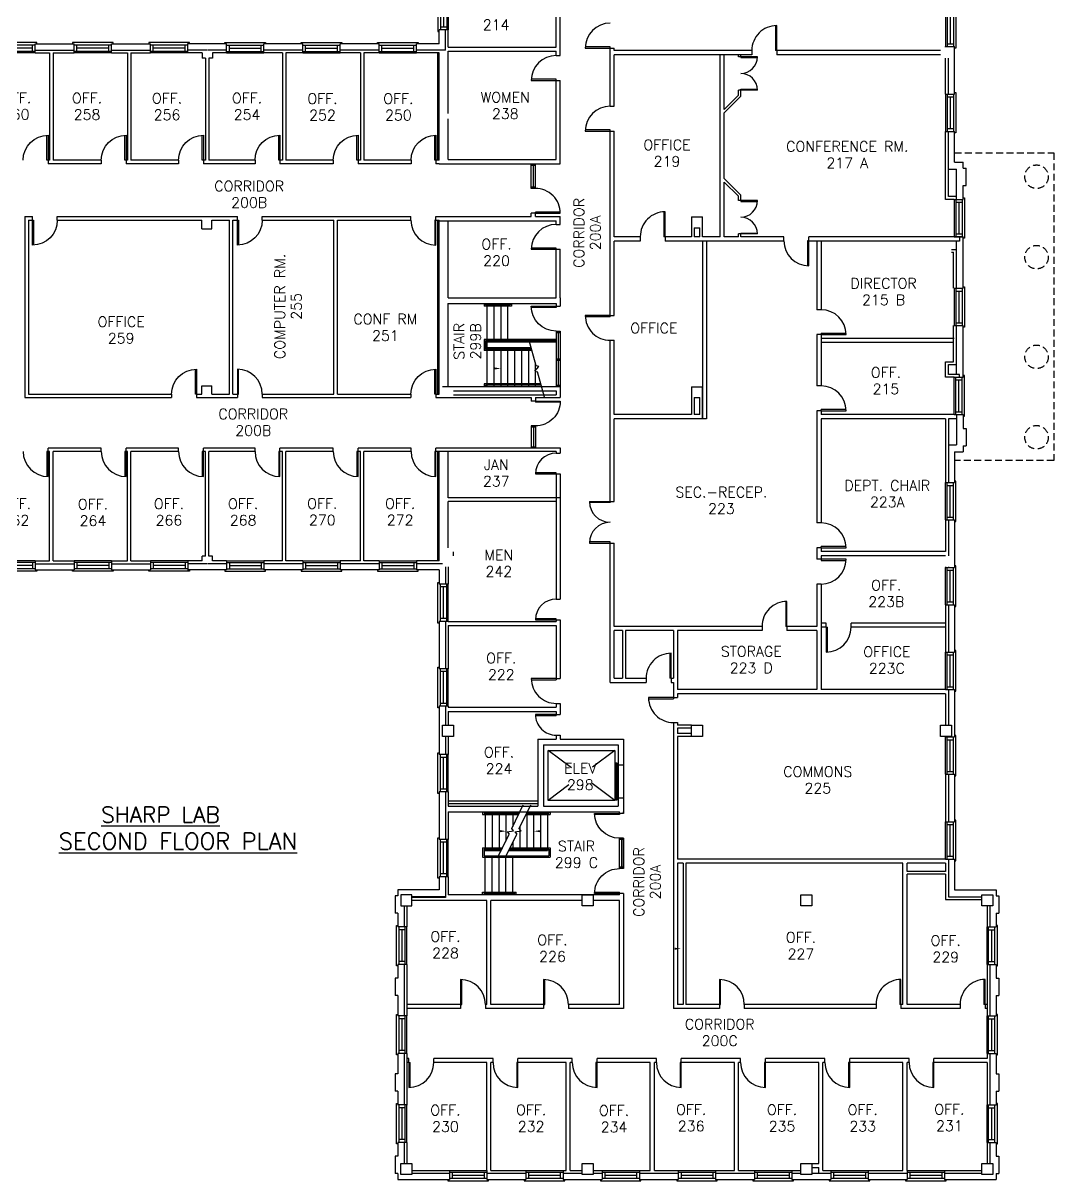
# Model space of a CAD drawing. Extents: x 481 to 2778, y 95 to 2621.
# Drawn here: x 1288 to 2778, y 95 to 1768 of the extents above; entities that cross this region are included whole.
import ezdxf
from ezdxf.enums import TextEntityAlignment as Align

# ---------------------------------------------------------------- set-up
doc = ezdxf.new("R2010")
doc.units = 0
doc.header["$LTSCALE"] = 40
doc.header["$MEASUREMENT"] = 0
doc.linetypes.add('HIDDEN', pattern=[0.375, 0.25, -0.125])
doc.layers.get('0').update_dxf_attribs({"linetype": 'CONTINUOUS'})
for name, color, linetype in [('A-AREA-IDEN', 3, 'CONTINUOUS'), ('A-CONC', 7, 'HIDDEN'), ('A-DOOR', 7, 'CONTINUOUS'), ('A-FLOR-ELTR', 7, 'CONTINUOUS'), ('A-FLOR-IDEN', 7, 'CONTINUOUS'), ('A-FLOR-STRS', 7, 'CONTINUOUS'), ('A-GLAZ', 2, 'CONTINUOUS'), ('A-STRS-RAIL', 7, 'CONTINUOUS'), ('A-WALL', 252, 'CONTINUOUS'), ('S-COLS', 3, 'CONTINUOUS')]:
    doc.layers.add(name, color=color, linetype=linetype)
doc.styles.add('SIMPLEX', font='simplex', dxfattribs={"height": 23})

# ---------------------------------------------------------------- blocks, each defined once
blk = doc.blocks.new('Q')
at = {"layer": 'A-STRS-RAIL', "style": 'SIMPLEX'}
for tag, p in [('ROOM', (2, 4)), ('NUMBER', (2, -15.1))]:
    blk.add_attdef(tag, text='', height=12, dxfattribs=at).set_placement(p, align=Align.CENTER)
blk = doc.blocks.new('AD081', base_point=(976.415, 314.205))
for p, q in [((976.353, 314.849), (976.314, 314.205)), ((976.353, 314.849), (976.477, 313.561)), ((975.415, 314.205), (976.314, 314.205)), ((976.477, 313.561), (976.516, 314.205)), ((976.516, 314.205), (977.415, 314.205))]:
    blk.add_line(p, q)
blk = doc.blocks.new('WDO')
at = {"layer": 'A-GLAZ'}
for p, q in [((2681.4, 408.1), (2681.4, 462.1)), ((2683.6, 408.1), (2683.6, 462.1)), ((2683.6, 458.1), (2692.6, 458.1)), ((2688.1, 412.1), (2688.1, 458.1)), ((2692.6, 408.1), (2692.6, 462.1)), ((2696.3, 464.4), (2694.4, 464.4)), ((2696.3, 405.8), (2696.3, 464.4)), ((2683.6, 412.1), (2692.6, 412.1)), ((2694.4, 405.8), (2696.3, 405.8))]:
    blk.add_line(p, q, dxfattribs=at)
at = {"layer": 'A-WALL'}
for p, q in [((2681.4, 462.1), (2694.4, 462.1)), ((2681.4, 408.1), (2694.4, 408.1))]:
    blk.add_line(p, q, dxfattribs=at)
blk = doc.blocks.new('AD05A', base_point=(203.035, 424.492))
for p, q in [((203.035, 424.492), (203.084, 424.492)), ((203.035, 424.492), (203.035, 423.492)), ((203.084, 423.493), (203.084, 424.492))]:
    blk.add_line(p, q)
blk.add_arc((203.035, 424.492), 1, 270, 0)
blk = doc.blocks.new('AD03A', base_point=(6.133, 5.024))
for p, q in [((6.133, 6.024), (6.133, 5.024)), ((6.182, 5.024), (6.182, 6.022)), ((6.133, 5.024), (6.182, 5.024))]:
    blk.add_line(p, q)
blk.add_arc((6.133, 5.024), 1, 0, 90)
blk = doc.blocks.new('AD04A', base_point=(489.664, 570.31))
for p, q in [((488.664, 571.31), (488.664, 570.31)), ((488.713, 570.31), (488.713, 571.309)), ((490.616, 570.31), (490.616, 571.309)), ((490.664, 571.31), (490.664, 570.31)), ((488.664, 570.31), (488.713, 570.31)), ((490.664, 570.31), (490.616, 570.31))]:
    blk.add_line(p, q)
for centre, start, end in [((488.664, 570.31), 0, 90), ((490.664, 570.31), 90, 180)]:
    blk.add_arc(centre, 1, start, end)

msp = doc.modelspace()

# ---------------------------------------------------------------- linework, layer by layer
at = {"layer": 'A-CONC', "linetype": 'HIDDEN'}
for p, q in [((2634.4, 1580.5), (2777.9, 1580.5)), ((2777.9, 1580.5), (2777.9, 1136.3)), ((2777.9, 1136.3), (2634.4, 1136.3))]:
    msp.add_line(p, q, dxfattribs=at)
for centre in [(2752.9, 1546.2), (2752.9, 1430), (2752.9, 1286), (2752.9, 1169.7)]:
    msp.add_circle(centre, 17, dxfattribs=at)
at = {"layer": 'A-DOOR', "color": 7}
for p, q in [((2022.4, 1529.3), (2022.4, 1565)), ((2028.4, 1529.3), (2028.4, 1565)), ((2022.4, 1186.1), (2022.4, 1154)), ((2028.4, 1186.1), (2028.4, 1154)), ((2149.9, 546.5), (2149.9, 590.3)), ((2155.9, 546.5), (2155.9, 590.3))]:
    msp.add_line(p, q, dxfattribs=at)
at = {"layer": 'A-DOOR'}
for p, q in [((2022.4, 1563), (2028.4, 1563)), ((2025.4, 1531.3), (2025.4, 1563)), ((2028.4, 1531.3), (2022.4, 1531.3)), ((2028.4, 1529.3), (2022.4, 1529.3)), ((2058.4, 1323.2), (2058.4, 1243)), ((2058.4, 1323.2), (2064.4, 1323.2)), ((2064.4, 1323.2), (2064.4, 1243)), ((2058.4, 1321.2), (2064.4, 1321.2)), ((2061.4, 1321.2), (2061.4, 1283.1)), ((2058.4, 1283.1), (2064.4, 1283.1)), ((2058.4, 1281.1), (2064.4, 1281.1)), ((2061.4, 1281.1), (2061.4, 1244.9)), ((2058.4, 1244.9), (2064.4, 1244.9)), ((2028.4, 1186.1), (2022.4, 1186.1)), ((2028.4, 1184.1), (2022.4, 1184.1)), ((2025.4, 1184.1), (2025.4, 1156)), ((2022.4, 1156), (2028.4, 1156)), ((2144.8, 699), (2144.8, 646)), ((2146.8, 699), (2144.8, 699)), ((2146.8, 646), (2146.8, 699)), ((2144.8, 646), (2146.8, 646)), ((2155.9, 590.3), (2149.9, 590.3)), ((2155.9, 588.3), (2149.9, 588.3)), ((2152.9, 588.3), (2152.9, 548.5)), ((2155.9, 548.5), (2149.9, 548.5)), ((2155.9, 546.5), (2149.9, 546.5))]:
    msp.add_line(p, q, dxfattribs=at)
at = {"layer": 'A-FLOR-ELTR'}
for p, q in [((2047, 717), (2143, 717)), ((2047, 645), (2047, 717)), ((2080.4, 692), (2047, 717)), ((2143, 717), (2110.9, 693)), ((2143, 717), (2143, 645)), ((2143, 645), (2110.5, 669.4)), ((2076.7, 667.3), (2047, 645)), ((2143, 645), (2047, 645))]:
    msp.add_line(p, q, dxfattribs=at)
at = {"layer": 'A-FLOR-STRS'}
for p, q in [((1958.2, 1363), (1958.2, 1243)), ((1968.2, 1363), (1968.2, 1307)), ((1978.2, 1363), (1978.2, 1307)), ((1988.2, 1363), (1988.2, 1307)), ((1968.2, 1299), (1968.2, 1243)), ((1978.2, 1299), (1978.2, 1243)), ((1988.2, 1299), (1988.2, 1243)), ((1998.2, 1299), (1998.2, 1243)), ((2008.2, 1299), (2008.2, 1243)), ((2018.2, 1299), (2018.2, 1243)), ((2028.2, 1276.4), (2028.2, 1243)), ((1955.8, 628.5), (1955.8, 572.5)), ((1965.8, 628.5), (1965.8, 572.5)), ((1975.8, 628.5), (1975.8, 572.5)), ((1985.8, 628.5), (1985.8, 586.2)), ((1995.8, 628.5), (1995.8, 607.2)), ((2015.8, 628.5), (2015.8, 572.5)), ((2025.8, 628.5), (2025.8, 572.5)), ((2035.8, 628.5), (2035.8, 572.5)), ((2045.8, 628.5), (2045.8, 572.5)), ((2005.8, 606.4), (2005.8, 572.5)), ((1995.8, 585.4), (1995.8, 572.5)), ((1955.8, 508.5), (1955.8, 564.5)), ((1965.8, 508.5), (1965.8, 564.5)), ((1975.8, 508.5), (1975.8, 564.5)), ((1985.8, 508.5), (1985.8, 564.5)), ((1995.8, 508.5), (1995.8, 564.5))]:
    msp.add_line(p, q, dxfattribs=at)
for points in [[(1969.3, 1270.6), (1969.3, 1267.6), (1978.3, 1269.1)], [(1977.3, 602), (1977.3, 599), (1986.3, 600.5)], [(2035.2, 599), (2035.2, 602), (2026.2, 600.5)]]:
    msp.add_solid(points, dxfattribs=at)
at = {"layer": 'A-GLAZ'}
for p, q in [((1827.4, 405.8), (1827.4, 464.4)), ((1827.4, 464.4), (1829.4, 464.4)), ((1831.2, 408.1), (1831.2, 462.1)), ((1840.2, 458.1), (1831.2, 458.1)), ((1835.7, 412.1), (1835.7, 458.1)), ((1840.2, 408.1), (1840.2, 462.1)), ((1842.4, 408.1), (1842.4, 462.1)), ((2681.4, 408.1), (2681.4, 462.1)), ((2683.6, 408.1), (2683.6, 462.1)), ((2683.6, 458.1), (2692.6, 458.1)), ((2688.1, 412.1), (2688.1, 458.1)), ((2692.6, 408.1), (2692.6, 462.1)), ((2696.3, 464.4), (2694.4, 464.4)), ((2696.3, 405.8), (2696.3, 464.4)), ((1829.4, 405.8), (1827.4, 405.8)), ((1840.2, 412.1), (1831.2, 412.1)), ((2683.6, 412.1), (2692.6, 412.1)), ((2694.4, 405.8), (2696.3, 405.8))]:
    msp.add_line(p, q, dxfattribs=at)
at = {"layer": 'A-STRS-RAIL'}
for p, q in [((1954.2, 1363), (1954.2, 1359.1)), ((1993.7, 1359.1), (1954.2, 1359.1)), ((1956.2, 1363), (1956.2, 1361.1)), ((1991.7, 1361.1), (1956.2, 1361.1)), ((1991.7, 1363), (1991.7, 1361.1)), ((1993.7, 1363), (1993.7, 1359.1)), ((2058.4, 1311), (1954.2, 1311)), ((1954.2, 1311), (1954.2, 1295)), ((2058.4, 1309), (1956.2, 1309)), ((1956.2, 1309), (1956.2, 1297)), ((2058.4, 1307), (1958.2, 1307)), ((2023.2, 1295), (1954.2, 1295)), ((2022.7, 1297), (1956.2, 1297)), ((2022.2, 1299), (1958.2, 1299)), ((2036.1, 1246.8), (1954.2, 1246.8)), ((1954.2, 1246.8), (1954.2, 1243)), ((2036.7, 1244.8), (1956.2, 1244.8)), ((1956.2, 1244.8), (1956.2, 1243)), ((1952.1, 628.5), (1952.1, 624.6)), ((1952.1, 624.6), (2004.1, 624.6)), ((1954.1, 628.5), (1954.1, 626.6)), ((1954.1, 626.6), (2005.1, 626.6)), ((2005.8, 628.5), (2005.8, 628.1)), ((2014.5, 624.6), (2049.8, 624.6)), ((2015.5, 626.6), (2047.8, 626.6)), ((2047.8, 628.5), (2047.8, 626.6)), ((2049.8, 628.5), (2049.8, 624.6)), ((1952.1, 576.5), (1952.1, 563)), ((1952.1, 576.5), (1981.2, 576.5)), ((1954.1, 574.5), (1954.1, 565)), ((1954.1, 574.5), (1980.2, 574.5)), ((1955.8, 572.5), (1979.3, 572.5)), ((1989.6, 572.5), (2045.8, 572.5)), ((1990.6, 574.5), (2047.8, 574.5)), ((1991.6, 576.5), (2049.8, 576.5)), ((2047.8, 574.5), (2047.8, 565)), ((2049.8, 576.5), (2049.8, 563)), ((1952.1, 563), (2049.8, 563)), ((1954.1, 565), (2047.8, 565)), ((1952.1, 512.3), (2000.5, 512.3)), ((1952.1, 508.5), (1952.1, 512.3)), ((1954.1, 510.3), (1998.5, 510.3)), ((1954.1, 508.5), (1954.1, 510.3)), ((1998.5, 508.5), (1998.5, 510.3)), ((2000.5, 508.5), (2000.5, 512.3))]:
    msp.add_line(p, q, dxfattribs=at)
at = {"layer": 'A-WALL'}
for p, q in [((2058.4, 1733.5), (2058.4, 1802.6)), ((2064.4, 1721.3), (2064.4, 1802.6)), ((1889.4, 1738), (1889.4, 1758.4)), ((1898.4, 1729), (1898.4, 1758.4)), ((1902.4, 1733.5), (1902.4, 1758.4)), ((1305.4, 1738), (1361.6, 1738)), ((1305.4, 1729), (1361.6, 1729)), ((1305.4, 1725), (1326.1, 1725)), ((1326.1, 1725), (1326.1, 1570)), ((1331.1, 1725), (1331.1, 1570)), ((1331.1, 1725), (1361.6, 1725)), ((1415.6, 1738), (1471.9, 1738)), ((1415.6, 1729), (1471.9, 1729)), ((1415.7, 1725), (1438.6, 1725)), ((1438.6, 1725), (1438.6, 1570)), ((1443.6, 1725), (1443.6, 1570)), ((1443.6, 1725), (1471.9, 1725)), ((1581.9, 1738), (1525.6, 1738)), ((1553.4, 1729), (1525.6, 1729)), ((1546.6, 1725), (1525.6, 1725)), ((1546.6, 1725), (1546.6, 1717.3)), ((1581.9, 1729), (1554.4, 1729)), ((1581.9, 1725), (1561.7, 1725)), ((1561.7, 1725), (1561.7, 1717.3)), ((1692.1, 1738), (1635.9, 1738)), ((1692.1, 1729), (1635.9, 1729)), ((1662.6, 1725), (1635.9, 1725)), ((1662.6, 1725), (1662.6, 1570)), ((1667.6, 1725), (1667.6, 1570)), ((1692.1, 1725), (1667.6, 1725)), ((1802.4, 1738), (1746.1, 1738)), ((1802.4, 1729), (1746.1, 1729)), ((1775.4, 1725), (1746.7, 1725)), ((1775.4, 1725), (1775.4, 1570)), ((1780.4, 1725), (1780.4, 1570)), ((1802.4, 1725), (1780.4, 1725)), ((1889.4, 1738), (1856.4, 1738)), ((1898.4, 1729), (1856.4, 1729)), ((1889.4, 1725), (1856.4, 1725)), ((1887.4, 1570), (1887.4, 1725)), ((1889.4, 1570), (1889.4, 1725)), ((1902.4, 1733.5), (2058.4, 1733.5)), ((1902.4, 1727.5), (2058.4, 1727.5)), ((1902.4, 1637.7), (1902.4, 1727.5)), ((2058.4, 1721.3), (2058.4, 1727.5)), ((2136.4, 1648.1), (2136.4, 1732.1)), ((2136.4, 1732.1), (2142.4, 1732.1)), ((2142.4, 1728.5), (2142.4, 1732.1)), ((2341.2, 1728.5), (2142.4, 1728.5)), ((2341.2, 1728.5), (2341.2, 1722.5)), ((2613.9, 1728.5), (2377.2, 1728.5)), ((2377.2, 1728.5), (2377.2, 1722.5)), ((2621.4, 1733.5), (2621.4, 1734.2)), ((2625.4, 1733.5), (2625.4, 1734.2)), ((2634.4, 1665.7), (2634.4, 1734.2)), ((1551.4, 1717.3), (1546.6, 1717.3)), ((1551.4, 1717.3), (1551.4, 1570)), ((1556.4, 1717.3), (1556.4, 1570)), ((1561.7, 1717.3), (1556.4, 1717.3)), ((2058.4, 1721.3), (2064.4, 1721.3)), ((2142.4, 1648.1), (2142.4, 1722.5)), ((2341.2, 1722.5), (2142.4, 1722.5)), ((2295.4, 1459.5), (2295.4, 1722.5)), ((2301.4, 1643.4), (2301.4, 1722.5)), ((2321.9, 1722.5), (2301.4, 1722.5)), ((2321.9, 1719.4), (2321.9, 1722.5)), ((2325.4, 1719.4), (2321.9, 1719.4)), ((2341.2, 1722.5), (2325.4, 1722.5)), ((2325.4, 1719.4), (2325.4, 1722.5)), ((2613.9, 1722.5), (2377.2, 1722.5)), ((2621.4, 1665.7), (2621.4, 1717.5)), ((2625.4, 1665.7), (2625.4, 1717.5)), ((2058.4, 1571), (2058.4, 1685.3)), ((2058.4, 1685.3), (2064.4, 1685.3)), ((2064.4, 1565), (2064.4, 1685.3)), ((2321.9, 1663.9), (2301.4, 1643.4)), ((2325.4, 1662.5), (2301.4, 1638.5)), ((2325.4, 1671.4), (2321.9, 1671.4)), ((2321.9, 1663.9), (2321.9, 1671.4)), ((2325.4, 1662.5), (2325.4, 1671.4)), ((2136.4, 1648.1), (2142.4, 1648.1)), ((1902.4, 1571), (1902.4, 1629.7)), ((2301.4, 1543.5), (2301.4, 1638.5)), ((2136.4, 1345.8), (2136.4, 1612.1)), ((2136.4, 1612.1), (2142.4, 1612.1)), ((2142.4, 1459.5), (2142.4, 1612.1)), ((2621.4, 1513.5), (2621.4, 1611.7)), ((2625.4, 1517.5), (2625.4, 1611.7)), ((2634.4, 1567.2), (2634.4, 1611.7)), ((1326.1, 1570), (1323.8, 1570)), ((1323.8, 1570), (1323.8, 1565)), ((1400.6, 1565), (1323.8, 1565)), ((1400.6, 1570), (1331.1, 1570)), ((1400.6, 1570), (1400.6, 1565)), ((1438.6, 1570), (1436.6, 1570)), ((1436.6, 1570), (1436.6, 1565)), ((1512.4, 1565), (1436.6, 1565)), ((1512.4, 1570), (1443.6, 1570)), ((1512.4, 1570), (1512.4, 1565)), ((1551.4, 1570), (1548.4, 1570)), ((1548.4, 1570), (1548.4, 1565)), ((1623, 1565), (1548.4, 1565)), ((1623, 1570), (1556.4, 1570)), ((1623, 1570), (1623, 1565)), ((1662.6, 1570), (1659, 1570)), ((1659, 1570), (1659, 1565)), ((1736.2, 1565), (1659, 1565)), ((1736.2, 1570), (1667.6, 1570)), ((1736.2, 1570), (1736.2, 1565)), ((1775.4, 1570), (1772.2, 1570)), ((1772.2, 1570), (1772.2, 1565)), ((1848.6, 1565), (1772.2, 1565)), ((1848.6, 1570), (1780.4, 1570)), ((1848.6, 1570), (1848.6, 1565)), ((1889.4, 1570), (1884.6, 1570)), ((1884.6, 1570), (1884.6, 1565)), ((1889.4, 1565), (1884.6, 1565)), ((1889.4, 1565), (1917.1, 1565)), ((1902.4, 1571), (1917.1, 1571)), ((1917.1, 1571), (2058.4, 1571)), ((1917.1, 1565), (2064.4, 1565)), ((1953.1, 1571), (1962.4, 1571)), ((2625.4, 1557.2), (2636.9, 1557.2)), ((2634.4, 1567.2), (2646.9, 1567.2)), ((2636.9, 1513.5), (2636.9, 1557.2)), ((2646.9, 1558.7), (2646.9, 1567.2)), ((2646.9, 1558.7), (2650.9, 1558.7)), ((2650.9, 1533.7), (2650.9, 1558.7)), ((2325.4, 1519.5), (2301.4, 1543.5)), ((2321.9, 1518), (2301.4, 1538.5)), ((2301.4, 1459.5), (2301.4, 1538.5)), ((2646.9, 1513.5), (2646.9, 1533.7)), ((2646.9, 1533.7), (2650.9, 1533.7)), ((2321.9, 1511.7), (2321.9, 1518)), ((2325.4, 1511.7), (2321.9, 1511.7)), ((2325.4, 1511.7), (2325.4, 1519.5)), ((2633.9, 1513.5), (2621.4, 1513.5)), ((2636.9, 1517.5), (2625.4, 1517.5)), ((2028.4, 1493.3), (2022.4, 1493.3)), ((2022.4, 1488.5), (2022.4, 1493.3)), ((2028.4, 1488.5), (2028.4, 1493.3)), ((1290.4, 1488.5), (1290.4, 1227)), ((1290.4, 1488.5), (1301.2, 1488.5)), ((1295.4, 1483.5), (1295.4, 1232)), ((1295.4, 1483.5), (1301.2, 1483.5)), ((1301.2, 1483.5), (1301.2, 1488.5)), ((1337.2, 1488.5), (1597.5, 1488.5)), ((1337.2, 1483.5), (1337.2, 1488.5)), ((1337.2, 1483.5), (1546.2, 1483.5)), ((1546.2, 1471), (1546.2, 1483.5)), ((1560.7, 1471), (1560.7, 1483.5)), ((1560.7, 1483.5), (1586.1, 1483.5)), ((1586.1, 1232), (1586.1, 1483.5)), ((1591.1, 1232), (1591.1, 1483.5)), ((1591.1, 1483.5), (1597.5, 1483.5)), ((1597.5, 1483.5), (1597.5, 1488.5)), ((1633.5, 1488.5), (1848.5, 1488.5)), ((1633.5, 1483.5), (1633.5, 1488.5)), ((1633.5, 1483.5), (1737.1, 1483.5)), ((1737.1, 1232), (1737.1, 1483.5)), ((1742.1, 1232), (1742.1, 1483.5)), ((1742.1, 1483.5), (1848.5, 1483.5)), ((1848.5, 1483.5), (1848.5, 1488.5)), ((1884.5, 1488.5), (2022.4, 1488.5)), ((1884.5, 1483.5), (1884.5, 1488.5)), ((1884.5, 1483.5), (1889.4, 1483.5)), ((1887.4, 1232), (1887.4, 1483.5)), ((1889.4, 1232), (1889.4, 1483.5)), ((1889.4, 1482.5), (2058.4, 1482.5)), ((1902.4, 1371), (1902.4, 1482.5)), ((2028.4, 1488.5), (2064.4, 1488.5)), ((2058.4, 1477.3), (2058.4, 1482.5)), ((2058.4, 1477.3), (2064.4, 1477.3)), ((2064.4, 1477.3), (2064.4, 1488.5)), ((2253.9, 1488.1), (2253.9, 1459.5)), ((2253.9, 1488.1), (2269.9, 1488.1)), ((2257.9, 1472.5), (2257.9, 1459.5)), ((2257.9, 1472.5), (2265.9, 1472.5)), ((2265.9, 1459.5), (2265.9, 1472.5)), ((2269.9, 1459.5), (2269.9, 1488.1)), ((1546.2, 1471), (1560.7, 1471)), ((2179.9, 1459.5), (2142.4, 1459.5)), ((2179.9, 1459.5), (2179.9, 1453.2)), ((2253.9, 1459.5), (2215.9, 1459.5)), ((2215.9, 1459.5), (2215.9, 1453.2)), ((2265.9, 1459.5), (2257.9, 1459.5)), ((2295.4, 1459.5), (2269.9, 1459.5)), ((2321.9, 1459.5), (2301.4, 1459.5)), ((2325.4, 1463.7), (2321.9, 1463.7)), ((2321.9, 1459.5), (2321.9, 1463.7)), ((2325.4, 1459.5), (2325.4, 1463.7)), ((2387.6, 1459.5), (2325.4, 1459.5)), ((2387.6, 1453.2), (2387.6, 1459.5)), ((2646.9, 1459.5), (2423.6, 1459.5)), ((2423.6, 1453.2), (2423.6, 1459.5)), ((2641.3, 1459.5), (2641.3, 1453.2)), ((2646.9, 1385), (2646.9, 1459.5)), ((2058.4, 1371), (2058.4, 1441.3)), ((2058.4, 1441.3), (2064.4, 1441.3)), ((2064.4, 1371), (2064.4, 1441.3)), ((2142.4, 1345.8), (2142.4, 1453.2)), ((2179.9, 1453.2), (2142.4, 1453.2)), ((2387.6, 1453.2), (2215.9, 1453.2)), ((2269.9, 1453.2), (2269.9, 1196.5)), ((2275.9, 1453.2), (2275.9, 1196.5)), ((2641.3, 1453.2), (2423.6, 1453.2)), ((2435.4, 1453.2), (2435.4, 1354)), ((2441.4, 1453.2), (2441.4, 1354)), ((2630.1, 1441.2), (2636.9, 1441.2)), ((2636.9, 1385), (2636.9, 1453.2)), ((2630.1, 1437.2), (2632.9, 1437.2)), ((2632.9, 1385), (2632.9, 1437.2)), ((1901.9, 1363), (2058.4, 1363)), ((1902.4, 1371), (2058.4, 1371)), ((1902.4, 1243), (1902.4, 1363)), ((2058.4, 1363), (2058.4, 1359.2)), ((2058.4, 1359.2), (2064.4, 1359.2)), ((2064.4, 1371), (2064.4, 1359.2)), ((2136.4, 1345.8), (2142.4, 1345.8)), ((2441.4, 1354), (2435.4, 1354)), ((2632.9, 1278.7), (2632.9, 1331)), ((2636.9, 1260.5), (2636.9, 1331)), ((2646.9, 1256.5), (2646.9, 1331)), ((2136.4, 1076.9), (2136.4, 1309.8)), ((2136.4, 1309.8), (2142.4, 1309.8)), ((2142.4, 1202.5), (2142.4, 1309.8)), ((2441.4, 1318), (2435.4, 1318)), ((2435.4, 1318), (2435.4, 1244)), ((2441.4, 1318), (2441.4, 1244)), ((2633.9, 1312.5), (2441.4, 1312.5)), ((2632.9, 1306.5), (2441.4, 1306.5)), ((2621.4, 1278.7), (2632.9, 1278.7)), ((2621.4, 1256.5), (2621.4, 1278.7)), ((2625.4, 1274.7), (2636.9, 1274.7)), ((2625.4, 1260.5), (2625.4, 1274.7)), ((2633.9, 1256.5), (2621.4, 1256.5)), ((2641.3, 1260.5), (2625.4, 1260.5)), ((2641.3, 1256.5), (2641.3, 1260.5)), ((1546.2, 1243.8), (1560.7, 1243.8)), ((1546.2, 1232), (1546.2, 1243.8)), ((1560.7, 1232), (1560.7, 1243.8)), ((1893.9, 1243), (2064.4, 1243)), ((2064.4, 1243), (2064.4, 1227)), ((2253.9, 1242.6), (2253.9, 1202.5)), ((2253.9, 1242.6), (2269.9, 1242.6)), ((2269.9, 1196.5), (2269.9, 1242.6)), ((2441.4, 1244), (2435.4, 1244)), ((1290.4, 1227), (1502.5, 1227)), ((1295.4, 1232), (1502.5, 1232)), ((1502.5, 1232), (1502.5, 1227)), ((1538.5, 1232), (1546.2, 1232)), ((1538.5, 1232), (1538.5, 1227)), ((1538.5, 1227), (1597.5, 1227)), ((1560.7, 1232), (1586.1, 1232)), ((1591.1, 1232), (1597.5, 1232)), ((1597.5, 1232), (1597.5, 1227)), ((1633.5, 1232), (1737.1, 1232)), ((1633.5, 1232), (1633.5, 1227)), ((1633.5, 1227), (1848.5, 1227)), ((1742.1, 1232), (1848.5, 1232)), ((1848.5, 1232), (1848.5, 1227)), ((1884.5, 1232), (1889.4, 1232)), ((1884.5, 1232), (1884.5, 1227)), ((1884.5, 1227), (2022.4, 1227)), ((1909.9, 1237), (2058.4, 1237)), ((1909.9, 1231), (2058.4, 1231)), ((2022.4, 1227), (2022.4, 1222.1)), ((2028.4, 1222.1), (2022.4, 1222.1)), ((2028.4, 1227), (2064.4, 1227)), ((2028.4, 1227), (2028.4, 1222.1)), ((2058.4, 1237), (2058.4, 1231)), ((2257.9, 1227), (2257.9, 1202.5)), ((2257.9, 1227), (2265.9, 1227)), ((2265.9, 1202.5), (2265.9, 1227)), ((2441.4, 1208), (2435.4, 1208)), ((2435.4, 1208), (2435.4, 1202.5)), ((2435.4, 1208), (2435.4, 1046)), ((2441.4, 1208), (2441.4, 1202.5)), ((2441.4, 1208), (2441.4, 1202.5)), ((2253.9, 1202.5), (2142.4, 1202.5)), ((2142.4, 1076.9), (2142.4, 1196.5)), ((2269.9, 1196.5), (2142.4, 1196.5)), ((2253.9, 1202.5), (2216.7, 1202.5)), ((2275.9, 1196.5), (2216.7, 1196.5)), ((2265.9, 1202.5), (2257.9, 1202.5)), ((2633.9, 1202.5), (2441.4, 1202.5)), ((2621.4, 1196.5), (2441.4, 1196.5)), ((2441.4, 1196.5), (2441.4, 1046)), ((2621.4, 1196.5), (2621.4, 1104.2)), ((2625.4, 1196.5), (2625.4, 1104.2)), ((2636.9, 1196.5), (2625.4, 1196.5)), ((2636.9, 1202.5), (2636.9, 1158.7)), ((2646.9, 1202.5), (2646.9, 1182.2)), ((2646.9, 1182.2), (2650.9, 1182.2)), ((2650.9, 1182.2), (2650.9, 1157.2)), ((2625.4, 1158.7), (2636.9, 1158.7)), ((2646.9, 1157.2), (2646.9, 1148.7)), ((2646.9, 1157.2), (2650.9, 1157.2)), ((1400.6, 1154), (1323.8, 1154)), ((1323.8, 1149), (1323.8, 1154)), ((1326.1, 1149), (1323.8, 1149)), ((1326.1, 991), (1326.1, 1149)), ((1400.6, 1149), (1331.1, 1149)), ((1331.1, 991), (1331.1, 1149)), ((1400.6, 1149), (1400.6, 1154)), ((1512.4, 1154), (1436.6, 1154)), ((1436.6, 1149), (1436.6, 1154)), ((1438.6, 1149), (1436.6, 1149)), ((1438.6, 991), (1438.6, 1149)), ((1443.6, 991), (1443.6, 1149)), ((1512.4, 1149), (1443.6, 1149)), ((1512.4, 1149), (1512.4, 1154)), ((1623, 1154), (1548.4, 1154)), ((1548.4, 1149), (1548.4, 1154)), ((1551.4, 1149), (1548.4, 1149)), ((1551.4, 998.1), (1551.4, 1149)), ((1556.4, 998.1), (1556.4, 1149)), ((1623, 1149), (1556.4, 1149)), ((1623, 1149), (1623, 1154)), ((1736.2, 1154), (1659, 1154)), ((1659, 1149), (1659, 1154)), ((1662.6, 1149), (1659, 1149)), ((1662.6, 991), (1662.6, 1149)), ((1736.2, 1149), (1667.6, 1149)), ((1667.6, 991), (1667.6, 1149)), ((1736.2, 1149), (1736.2, 1154)), ((1848.6, 1154), (1772.2, 1154)), ((1772.2, 1149), (1772.2, 1154)), ((1775.4, 1149), (1772.2, 1149)), ((1775.4, 991), (1775.4, 1149)), ((1780.4, 991), (1780.4, 1149)), ((1848.6, 1149), (1780.4, 1149)), ((1848.6, 1149), (1848.6, 1154)), ((2064.5, 1154), (1884.6, 1154)), ((1884.6, 1149), (1884.6, 1154)), ((2058.4, 1149), (1884.6, 1149)), ((1887.4, 991), (1887.4, 1149)), ((1889.4, 991), (1889.4, 1149)), ((1902.4, 1082), (1902.4, 1149)), ((2058.4, 1149), (2058.4, 1146.7)), ((2058.4, 1146.7), (2064.4, 1146.7)), ((2064.4, 1154), (2064.4, 1146.7)), ((2634.4, 1148.7), (2646.9, 1148.7)), ((2634.4, 1148.7), (2634.4, 1104.2)), ((2058.4, 1116.7), (2058.4, 1076.6)), ((2058.4, 1116.7), (2064.4, 1116.7)), ((2064.4, 1116.7), (2064.4, 1076.6)), ((1902.4, 1082), (1902.4, 1083)), ((2064.5, 1082), (1902.4, 1082)), ((1902.4, 1010), (1902.4, 1077)), ((2058.4, 1077), (1902.4, 1077)), ((2058.4, 1082), (2058.4, 935.9)), ((2064.4, 1082), (2064.4, 935.9)), ((2136.4, 1076.9), (2142.4, 1076.9)), ((2058.4, 1046.6), (2058.4, 1040)), ((2064.4, 1046.6), (2064.4, 1034)), ((2441.4, 1046), (2435.4, 1046)), ((2621.4, 1050.2), (2621.4, 1004.5)), ((2625.4, 1050.2), (2625.4, 998.5)), ((2634.4, 1050.2), (2634.4, 981.7)), ((1909.9, 998.5), (1909.9, 1004)), ((2058.4, 1004), (2058.4, 977.8)), ((2064.4, 1010), (2064.4, 977.8)), ((2136.4, 815.5), (2136.4, 1016.9)), ((2136.4, 1016.9), (2142.4, 1016.9)), ((2142.4, 896.5), (2142.4, 1016.9)), ((2441.4, 1010), (2435.4, 1010)), ((2435.4, 1010), (2435.4, 993.6)), ((2441.4, 1010), (2441.4, 1004.5)), ((2621.4, 1004.5), (2441.4, 1004.5)), ((1305.4, 991), (1326.1, 991)), ((1305.4, 987), (1361.6, 987)), ((1331.1, 991), (1361.6, 991)), ((1415.6, 991), (1438.6, 991)), ((1415.6, 987), (1471.9, 987)), ((1443.6, 991), (1471.9, 991)), ((1546.6, 991), (1525.6, 991)), ((1553.4, 987), (1525.6, 987)), ((1551.4, 998.1), (1546.6, 998.1)), ((1546.6, 991), (1546.6, 998.1)), ((1581.9, 987), (1554.4, 987)), ((1561.7, 998.1), (1556.4, 998.1)), ((1561.7, 991), (1561.7, 998.1)), ((1581.9, 991), (1561.7, 991)), ((1662.6, 991), (1635.9, 991)), ((1692.1, 987), (1635.9, 987)), ((1692.1, 991), (1667.6, 991)), ((1775.4, 991), (1746.1, 991)), ((1802.4, 987), (1746.1, 987)), ((1802.4, 991), (1780.4, 991)), ((1889.4, 991), (1856.4, 991)), ((1893.9, 987), (1856.4, 987)), ((2441.4, 993.6), (2435.4, 993.6)), ((2621.4, 998.5), (2441.4, 998.5)), ((2441.4, 998.5), (2441.4, 993.6)), ((1305.4, 978), (1361.6, 978)), ((1415.6, 978), (1471.9, 978)), ((1581.9, 978), (1525.6, 978)), ((1692.1, 978), (1635.9, 978)), ((1802.4, 978), (1746.1, 978)), ((1889.4, 978), (1856.4, 978)), ((1889.4, 978), (1889.4, 957.5)), ((1898.4, 982.5), (1898.4, 957.5)), ((1902.4, 982.5), (1902.4, 957.5)), ((2621.4, 982.5), (2621.4, 981.7)), ((2625.4, 982.5), (2625.4, 981.7)), ((2435.4, 957.6), (2435.4, 896.5)), ((2441.4, 957.6), (2435.4, 957.6)), ((2441.4, 957.6), (2441.4, 805.2)), ((2058.4, 947.8), (2058.4, 944)), ((2058.4, 935.9), (2064.4, 935.9)), ((2621.4, 927.7), (2621.4, 859.2)), ((2625.4, 927.7), (2625.4, 859.2)), ((2634.4, 927.7), (2634.4, 859.2)), ((1889.4, 903.5), (1889.4, 835)), ((1898.4, 903.5), (1898.4, 835)), ((1902.4, 903.5), (2058.4, 903.5)), ((2058.4, 905.9), (2058.4, 903.5)), ((2058.4, 905.9), (2064.4, 905.9)), ((2064.4, 905.9), (2064.4, 821.1)), ((1902.4, 897.5), (2058.4, 897.5)), ((1902.4, 897.5), (1902.4, 835)), ((2058.4, 897.5), (2058.4, 821.1)), ((2356, 896.5), (2142.4, 896.5)), ((2142.4, 821.5), (2142.4, 890.5)), ((2154.4, 890.5), (2142.4, 890.5)), ((2154.4, 890.5), (2154.4, 821.5)), ((2227.9, 890.5), (2158.4, 890.5)), ((2158.4, 890.5), (2158.4, 821.5)), ((2227.9, 890.5), (2227.9, 821.5)), ((2356, 890.5), (2233.9, 890.5)), ((2233.9, 890.5), (2233.9, 805.2)), ((2356, 896.5), (2356, 890.5)), ((2435.4, 896.5), (2392, 896.5)), ((2392, 896.5), (2392, 890.5)), ((2435.4, 890.5), (2392, 890.5)), ((2435.4, 890.5), (2435.4, 805.2)), ((2448.7, 901.2), (2441.4, 901.2)), ((2448.7, 895.2), (2441.4, 895.2)), ((2448.7, 895.2), (2448.7, 901.2)), ((2621.4, 901.2), (2484.7, 901.2)), ((2484.7, 895.2), (2484.7, 901.2)), ((2621.4, 895.2), (2484.7, 895.2)), ((2058.4, 821.1), (2064.4, 821.1)), ((2142.4, 821.5), (2154.4, 821.5)), ((2158.4, 821.5), (2188.4, 821.5)), ((2188.4, 821.5), (2188.4, 815.5)), ((2224.4, 821.5), (2227.9, 821.5)), ((2224.4, 821.5), (2224.4, 815.5)), ((2136.4, 815.5), (2188.4, 815.5)), ((2224.4, 815.5), (2227.9, 815.5)), ((2227.9, 815.5), (2227.9, 793.5)), ((2435.4, 805.2), (2233.9, 805.2)), ((2621.4, 805.2), (2441.4, 805.2)), ((2625.4, 805.2), (2625.4, 753.5)), ((2634.4, 805.2), (2634.4, 736.7)), ((2227.9, 793.5), (2233.9, 793.5)), ((2621.4, 799.2), (2233.9, 799.2)), ((2233.9, 799.2), (2233.9, 793.5)), ((2621.4, 799.2), (2621.4, 753.5)), ((1889.4, 781), (1889.4, 711.2)), ((1898.4, 781), (1898.4, 753.5)), ((1902.4, 781), (1902.4, 779.5)), ((1902.4, 779.5), (2058.4, 779.5)), ((1902.4, 773.5), (2058.4, 773.5)), ((1902.4, 773.5), (1902.4, 753.5)), ((2058.4, 785.1), (2064.4, 785.1)), ((2058.4, 785.1), (2058.4, 779.5)), ((2058.4, 773.5), (2058.4, 769.2)), ((2064.4, 785.1), (2064.4, 769.2)), ((2058.4, 769.2), (2064.4, 769.2)), ((2227.9, 757.5), (2227.9, 344.2)), ((2227.9, 757.5), (2233.9, 757.5)), ((2233.9, 757.5), (2233.9, 753.5)), ((2253.9, 753.5), (2233.9, 753.5)), ((1898.4, 737.5), (1898.4, 711.2)), ((1902.4, 737.5), (1902.4, 711.2)), ((2058.4, 739.2), (2058.4, 733.5)), ((2058.4, 739.2), (2064.4, 739.2)), ((2064.4, 739.2), (2064.4, 733.5)), ((2253.9, 749.5), (2233.9, 749.5)), ((2233.9, 749.5), (2233.9, 741.5)), ((2253.9, 741.5), (2233.9, 741.5)), ((2233.9, 737.5), (2233.9, 560.2)), ((2253.9, 737.5), (2233.9, 737.5)), ((2621.4, 737.5), (2621.4, 736.7)), ((2625.4, 737.5), (2625.4, 736.7)), ((2031.9, 733.5), (2031.9, 636.5)), ((2031.9, 733.5), (2058.4, 733.5)), ((2039.9, 725.5), (2147.9, 725.5)), ((2039.9, 725.5), (2039.9, 636.5)), ((2064.4, 733.5), (2155.9, 733.5)), ((2147.9, 725.5), (2147.9, 636.5)), ((2155.9, 733.5), (2155.9, 626.3)), ((2147.9, 696.5), (2155.9, 696.5)), ((2621.4, 682.7), (2621.4, 614.2)), ((2625.4, 682.7), (2625.4, 614.2)), ((2634.4, 682.7), (2634.4, 614.2)), ((1889.4, 657.2), (1889.4, 588.7)), ((1898.4, 657.2), (1898.4, 588.7)), ((1902.4, 657.2), (1902.4, 636.5)), ((1902.4, 644.5), (2031.9, 644.5)), ((1902.4, 640.5), (2031.9, 640.5)), ((1902.4, 636.5), (2031.9, 636.5)), ((2039.9, 636.5), (2147.9, 636.5)), ((2147.9, 648.5), (2155.9, 648.5)), ((1902.4, 628.5), (2149.9, 628.5)), ((1902.4, 628.5), (1902.4, 588.7)), ((2149.9, 626.3), (2149.9, 628.5)), ((2155.9, 626.3), (2149.9, 626.3)), ((2155.9, 626.3), (2155.9, 628.5)), ((2155.9, 590.3), (2155.9, 546.5)), ((2621.4, 560.2), (2233.9, 560.2)), ((2233.9, 554.2), (2233.9, 350.2)), ((2241.9, 554.2), (2233.9, 554.2)), ((2241.9, 554.2), (2241.9, 350.2)), ((2245.9, 554.2), (2245.9, 350.2)), ((2559.6, 554.2), (2245.9, 554.2)), ((2559.6, 350.2), (2559.6, 554.2)), ((2621.4, 554.2), (2565.6, 554.2)), ((2565.6, 542.2), (2565.6, 554.2)), ((2621.4, 554.2), (2621.4, 542.2)), ((2625.4, 560.2), (2625.4, 505.7)), ((2634.4, 560.2), (2634.4, 515.7)), ((2621.4, 542.2), (2565.6, 542.2)), ((2565.6, 350.2), (2565.6, 538.2)), ((2621.4, 538.2), (2565.6, 538.2)), ((2621.4, 538.2), (2621.4, 501.7)), ((1889.4, 534.7), (1889.4, 515.7)), ((1898.4, 534.7), (1898.4, 504.5)), ((1902.4, 534.7), (1902.4, 508.5)), ((1825.4, 507.2), (1825.4, 482.2)), ((1829.4, 507.2), (1825.4, 507.2)), ((1829.4, 515.7), (1829.4, 507.2)), ((1889.4, 515.7), (1829.4, 515.7)), ((1898.4, 505.7), (1849.9, 505.7)), ((1898.4, 504.5), (1849.9, 504.5)), ((2149.9, 508.5), (1902.4, 508.5)), ((2149.9, 508.5), (2149.9, 510.5)), ((2155.9, 510.5), (2149.9, 510.5)), ((2155.9, 510.5), (2155.9, 344.2)), ((2625.4, 505.7), (2673.9, 505.7)), ((2634.4, 515.7), (2694.4, 515.7)), ((2694.4, 515.7), (2694.4, 507.2)), ((2694.4, 507.2), (2698.4, 507.2)), ((2698.4, 507.2), (2698.4, 482.2)), ((1838.4, 491.7), (1838.4, 462.1)), ((1842.4, 491.7), (1842.4, 462.1)), ((1958.1, 500.5), (1849.9, 500.5)), ((1958.1, 350.2), (1958.1, 500.5)), ((2095.9, 500.5), (1964.1, 500.5)), ((1964.1, 350.2), (1964.1, 500.5)), ((2149.9, 500.5), (2111.9, 500.5)), ((2149.9, 350.2), (2149.9, 500.5)), ((2621.4, 501.7), (2673.9, 501.7)), ((2681.4, 491.7), (2681.4, 462.1)), ((2685.4, 491.7), (2685.4, 462.1)), ((1829.4, 482.2), (1825.4, 482.2)), ((1829.4, 482.2), (1829.4, 462.1)), ((2694.4, 482.2), (2694.4, 462.1)), ((2694.4, 482.2), (2698.4, 482.2)), ((1842.4, 462.1), (1829.4, 462.1)), ((2681.4, 462.1), (2694.4, 462.1)), ((1829.4, 408.1), (1829.4, 388)), ((1842.4, 408.1), (1829.4, 408.1)), ((1838.4, 408.1), (1838.4, 333.5)), ((1842.4, 408.1), (1842.4, 333.5)), ((2681.4, 408.1), (2681.4, 333.5)), ((2681.4, 408.1), (2694.4, 408.1)), ((2685.4, 408.1), (2685.4, 333.5)), ((2694.4, 408.1), (2694.4, 388)), ((1829.4, 388), (1825.4, 388)), ((1825.4, 388), (1825.4, 363)), ((2694.4, 388), (2698.4, 388)), ((2698.4, 388), (2698.4, 363)), ((1829.4, 363), (1825.4, 363)), ((1829.4, 363), (1829.4, 333.5)), ((2694.4, 363), (2694.4, 333.5)), ((2694.4, 363), (2698.4, 363)), ((1920, 350.2), (1842.4, 350.2)), ((1920, 344.2), (1842.4, 344.2)), ((1920, 350.2), (1920, 344.2)), ((1956, 350.2), (1956, 344.2)), ((1958.1, 350.2), (1956, 350.2)), ((2040, 344.2), (1956, 344.2)), ((2040, 350.2), (1964.1, 350.2)), ((2040, 350.2), (2040, 344.2)), ((2149.9, 350.2), (2076, 350.2)), ((2076, 350.2), (2076, 344.2)), ((2155.9, 344.2), (2076, 344.2)), ((2294.4, 344.2), (2227.9, 344.2)), ((2241.9, 350.2), (2233.9, 350.2)), ((2294.4, 350.2), (2245.9, 350.2)), ((2294.4, 350.2), (2294.4, 344.2)), ((2520.8, 350.2), (2330.4, 350.2)), ((2330.4, 350.2), (2330.4, 344.2)), ((2520.8, 344.2), (2330.4, 344.2)), ((2520.8, 350.2), (2520.8, 344.2)), ((2559.6, 350.2), (2556.8, 350.2)), ((2556.8, 350.2), (2556.8, 344.2)), ((2642.4, 344.2), (2556.8, 344.2)), ((2642.4, 350.2), (2565.6, 350.2)), ((2642.4, 350.2), (2642.4, 344.2)), ((2681.4, 350.2), (2678.4, 350.2)), ((2678.4, 350.2), (2678.4, 344.2)), ((2681.4, 344.2), (2678.4, 344.2)), ((1829.4, 279.5), (1829.4, 250)), ((1838.4, 279.5), (1838.4, 204.8)), ((1842.4, 279.5), (1842.4, 204.8)), ((1845.5, 272.2), (1842.4, 272.2)), ((1845.5, 266.2), (1845.5, 272.2)), ((1967.1, 272.2), (1881.5, 272.2)), ((1881.5, 266.2), (1881.5, 272.2)), ((1967.1, 266.2), (1967.1, 272.2)), ((2081.6, 272.2), (2003.1, 272.2)), ((2003.1, 266.2), (2003.1, 272.2)), ((2081.6, 266.2), (2081.6, 272.2)), ((2203.3, 272.2), (2117.6, 272.2)), ((2117.6, 266.2), (2117.6, 272.2)), ((2203.3, 266.2), (2203.3, 272.2)), ((2325.1, 272.2), (2239.3, 272.2)), ((2239.3, 266.2), (2239.3, 272.2)), ((2325.1, 266.2), (2325.1, 272.2)), ((2446.8, 272.2), (2361.1, 272.2)), ((2361.1, 266.2), (2361.1, 272.2)), ((2446.8, 266.2), (2446.8, 272.2)), ((2568.6, 272.2), (2482.8, 272.2)), ((2482.8, 266.2), (2482.8, 272.2)), ((2568.6, 266.2), (2568.6, 272.2)), ((2681.4, 272.2), (2604.6, 272.2)), ((2604.6, 266.2), (2604.6, 272.2)), ((2681.4, 279.5), (2681.4, 272.2)), ((2685.4, 279.5), (2685.4, 204.8)), ((2694.4, 279.5), (2694.4, 250)), ((1845.5, 266.2), (1842.4, 266.2)), ((1958.1, 266.2), (1881.5, 266.2)), ((1958.1, 110.2), (1958.1, 266.2)), ((1964.1, 110.2), (1964.1, 266.2)), ((1967.1, 266.2), (1964.1, 266.2)), ((2072.6, 266.2), (2003.1, 266.2)), ((2072.6, 110.2), (2072.6, 266.2)), ((2078.6, 110.2), (2078.6, 266.2)), ((2081.6, 266.2), (2078.6, 266.2)), ((2194.4, 266.2), (2117.6, 266.2)), ((2194.4, 110.2), (2194.4, 266.2)), ((2200.4, 110.2), (2200.4, 266.2)), ((2203.3, 266.2), (2200.4, 266.2)), ((2316.1, 266.2), (2239.3, 266.2)), ((2316.1, 110.2), (2316.1, 266.2)), ((2322.1, 110.2), (2322.1, 266.2)), ((2325.1, 266.2), (2322.1, 266.2)), ((2437.9, 266.2), (2361.1, 266.2)), ((2437.9, 120.5), (2437.9, 266.2)), ((2443.9, 110.2), (2443.9, 266.2)), ((2446.8, 266.2), (2443.9, 266.2)), ((2559.6, 266.2), (2482.8, 266.2)), ((2559.6, 110.2), (2559.6, 266.2)), ((2565.6, 110.2), (2565.6, 266.2)), ((2568.6, 266.2), (2565.6, 266.2)), ((2681.4, 266.2), (2604.6, 266.2)), ((2681.4, 266.2), (2681.4, 204.8)), ((1825.4, 250), (1825.4, 225)), ((1829.4, 250), (1825.4, 250)), ((2694.4, 250), (2698.4, 250)), ((2698.4, 250), (2698.4, 225)), ((1829.4, 225), (1825.4, 225)), ((1829.4, 225), (1829.4, 204.8)), ((2694.4, 225), (2694.4, 204.8)), ((2694.4, 225), (2698.4, 225)), ((1829.4, 150.8), (1829.4, 130.7)), ((1838.4, 150.8), (1838.4, 121.2)), ((1842.4, 150.8), (1842.4, 121.2)), ((2681.4, 150.8), (2681.4, 120.5)), ((2685.4, 150.8), (2685.4, 120.5)), ((2694.4, 150.8), (2694.4, 130.7)), ((1825.4, 130.7), (1825.4, 105.7)), ((1829.4, 130.7), (1825.4, 130.7)), ((2427.9, 120.5), (2437.9, 120.5)), ((2694.4, 130.7), (2698.4, 130.7)), ((2698.4, 130.7), (2698.4, 105.7)), ((1829.4, 105.7), (1825.4, 105.7)), ((1829.4, 105.7), (1829.4, 97.2)), ((1849.9, 110.2), (1904.1, 110.2)), ((1849.9, 106.2), (1904.1, 106.2)), ((1958.1, 106.2), (2014.4, 106.2)), ((1964.1, 110.2), (2014.4, 110.2)), ((2068.4, 110.2), (2072.6, 110.2)), ((2068.4, 106.2), (2095.9, 106.2)), ((2078.6, 110.2), (2095.9, 110.2)), ((2111.9, 110.2), (2124.6, 110.2)), ((2111.9, 106.2), (2124.6, 106.2)), ((2178.6, 110.2), (2194.4, 110.2)), ((2178.6, 106.2), (2234.9, 106.2)), ((2200.4, 110.2), (2234.9, 110.2)), ((2288.9, 110.2), (2316.1, 110.2)), ((2288.9, 106.2), (2345.1, 106.2)), ((2322.1, 110.2), (2345.1, 110.2)), ((2399.1, 110.2), (2411.9, 110.2)), ((2399.1, 106.2), (2411.9, 106.2)), ((2427.9, 114.5), (2437.9, 114.5)), ((2427.9, 106.2), (2455.4, 106.2)), ((2437.9, 106.2), (2437.9, 114.5)), ((2443.9, 110.2), (2455.4, 110.2)), ((2509.4, 110.2), (2559.6, 110.2)), ((2509.4, 106.2), (2565.6, 106.2)), ((2619.6, 110.2), (2673.9, 110.2)), ((2619.6, 106.2), (2673.9, 106.2)), ((2694.4, 105.7), (2694.4, 97.2)), ((2694.4, 105.7), (2698.4, 105.7)), ((1829.4, 97.2), (1904.1, 97.2)), ((1958.1, 97.2), (2014.4, 97.2)), ((2068.4, 97.2), (2124.6, 97.2)), ((2178.6, 97.2), (2234.9, 97.2)), ((2288.9, 97.2), (2345.1, 97.2)), ((2399.1, 97.2), (2455.4, 97.2)), ((2509.4, 97.2), (2565.6, 97.2)), ((2619.6, 97.2), (2694.4, 97.2))]:
    msp.add_line(p, q, dxfattribs=at)
msp.add_solid([(2229.9, 432.2), (2229.9, 429.2), (2238.9, 430.7)], dxfattribs=at)
at = {"layer": 'S-COLS'}
for points in [[(1893.9, 737.5), (1893.9, 753.5), (1909.9, 753.5), (1909.9, 737.5), (1893.9, 737.5)], [(2253.9, 737.5), (2253.9, 753.5), (2269.9, 753.5), (2269.9, 737.5), (2253.9, 737.5)], [(2613.9, 737.5), (2613.9, 753.5), (2629.9, 753.5), (2629.9, 737.5), (2613.9, 737.5)], [(1849.9, 492.5), (1849.9, 508.5), (1833.9, 508.5), (1833.9, 492.5), (1849.9, 492.5)], [(2095.9, 492.5), (2095.9, 508.5), (2111.9, 508.5), (2111.9, 492.5), (2095.9, 492.5)], [(2411.9, 492.5), (2411.9, 508.5), (2427.9, 508.5), (2427.9, 492.5), (2411.9, 492.5)], [(2673.9, 492.5), (2673.9, 508.5), (2689.9, 508.5), (2689.9, 492.5), (2673.9, 492.5)], [(1833.9, 104.5), (1833.9, 120.5), (1849.9, 120.5), (1849.9, 104.5), (1833.9, 104.5)], [(2095.9, 104.5), (2095.9, 120.5), (2111.9, 120.5), (2111.9, 104.5), (2095.9, 104.5)], [(2411.9, 104.5), (2411.9, 120.5), (2427.9, 120.5), (2427.9, 104.5), (2411.9, 104.5)], [(2673.9, 104.5), (2673.9, 120.5), (2689.9, 120.5), (2689.9, 104.5), (2673.9, 104.5)]]:
    msp.add_lwpolyline(points, dxfattribs=at)

# ---------------------------------------------------------------- block references
at = {"layer": 'A-AREA-IDEN', "xscale": 1.25, "yscale": 1.25, "zscale": 1.25}
for p, values in [((1969.2, 1777), {'ROOM': 'OFF.', 'NUMBER': '214'}), ((1275.2, 1647.6), {'ROOM': 'OFF.', 'NUMBER': '260'}), ((1377.7, 1647.3), {'ROOM': 'OFF.', 'NUMBER': '258'}), ((1493.4, 1647), {'ROOM': 'OFF.', 'NUMBER': '256'}), ((1609, 1647.3), {'ROOM': 'OFF.', 'NUMBER': '254'}), ((1718, 1646.5), {'ROOM': 'OFF.', 'NUMBER': '252'}), ((1827.8, 1646.5), {'ROOM': 'OFF.', 'NUMBER': '250'}), ((1982.3, 1648.5), {'ROOM': 'WOMEN', 'NUMBER': '238'}), ((2216.1, 1579.7), {'ROOM': 'OFFICE', 'NUMBER': '219'}), ((2476.8, 1577.5), {'ROOM': 'CONFERENCE RM.', 'NUMBER': '217 A'}), ((1612.1, 1520.2), {'ROOM': 'CORRIDOR', 'NUMBER': '200B'}), ((1969.7, 1436.2), {'ROOM': 'OFF.', 'NUMBER': '220'}), ((2529.2, 1379.6), {'ROOM': 'DIRECTOR', 'NUMBER': '215 B'}), ((1427, 1324.1), {'ROOM': 'OFFICE', 'NUMBER': '259'}), ((1809, 1327.9), {'ROOM': 'CONF RM', 'NUMBER': '251'}), ((2532.6, 1250.9), {'ROOM': 'OFF.', 'NUMBER': '215'}), ((1618, 1190.8), {'ROOM': 'CORRIDOR', 'NUMBER': '200B'}), ((1969.3, 1117.6), {'ROOM': 'JAN', 'NUMBER': '237'}), ((2534.6, 1087.5), {'ROOM': 'DEPT. CHAIR', 'NUMBER': '223A'}), ((2294.7, 1077.9), {'ROOM': 'SEC.-RECEP.', 'NUMBER': '223'}), ((1274.9, 1061.1), {'ROOM': 'OFF.', 'NUMBER': '262'}), ((1386.2, 1060.5), {'ROOM': 'OFF.', 'NUMBER': '264'}), ((1496.1, 1061.1), {'ROOM': 'OFF.', 'NUMBER': '266'}), ((1603.3, 1061.1), {'ROOM': 'OFF.', 'NUMBER': '268'}), ((1717.8, 1061.4), {'ROOM': 'OFF.', 'NUMBER': '270'}), ((1830.4, 1061.4), {'ROOM': 'OFF.', 'NUMBER': '272'}), ((1973, 987.1), {'ROOM': 'MEN', 'NUMBER': '242'}), ((2533.1, 943.4), {'ROOM': 'OFF.', 'NUMBER': '223B'}), ((1976.5, 838.1), {'ROOM': 'OFF.', 'NUMBER': '222'}), ((2337.9, 847.8), {'ROOM': 'STORAGE', 'NUMBER': '223 D'}), ((2534, 847.2), {'ROOM': 'OFFICE', 'NUMBER': '223C'}), ((1973.3, 702.1), {'ROOM': 'OFF.', 'NUMBER': '224'}), ((2090.7, 679), {'ROOM': 'ELEV', 'NUMBER': '298'}), ((2434.1, 674), {'ROOM': 'COMMONS', 'NUMBER': '225'}), ((2085.2, 566.4), {'ROOM': 'STAIR', 'NUMBER': '299 C'}), ((1895.9, 435.7), {'ROOM': 'OFF.', 'NUMBER': '228'}), ((2409.7, 434.6), {'ROOM': 'OFF.', 'NUMBER': '227'}), ((2050.5, 430.8), {'ROOM': 'OFF.', 'NUMBER': '226'}), ((2619, 430), {'ROOM': 'OFF.', 'NUMBER': '229'}), ((2292.3, 309), {'ROOM': 'CORRIDOR', 'NUMBER': '200C'}), ((1895.8, 184.9), {'ROOM': 'OFF.', 'NUMBER': '230'}), ((2019.8, 185.2), {'ROOM': 'OFF.', 'NUMBER': '232'}), ((2139.5, 184.4), {'ROOM': 'OFF.', 'NUMBER': '234'}), ((2251, 185.8), {'ROOM': 'OFF.', 'NUMBER': '236'}), ((2382.4, 185.5), {'ROOM': 'OFF.', 'NUMBER': '235'}), ((2499, 185.5), {'ROOM': 'OFF.', 'NUMBER': '233'}), ((2624.4, 186.1), {'ROOM': 'OFF.', 'NUMBER': '231'})]:
    msp.add_blockref('Q', p, dxfattribs=at).add_auto_attribs(values)
at = {"layer": 'A-AREA-IDEN', "xscale": 1.25, "yscale": 1.25, "zscale": 1.25, "rotation": 90}
for p, values in [((2103.8, 1462.5), {'ROOM': 'CORRIDOR', 'NUMBER': '200A'}), ((1671.4, 1356.3), {'ROOM': 'COMPUTER RM.', 'NUMBER': '255'}), ((1930.5, 1305.8), {'ROOM': 'STAIR', 'NUMBER': '299B'}), ((2190.4, 524.5), {'ROOM': 'CORRIDOR', 'NUMBER': '200A'})]:
    msp.add_blockref('Q', p, dxfattribs=at).add_auto_attribs(values)
at = {"layer": 'A-AREA-IDEN'}
ref = msp.add_blockref('Q', (2197, 1315), dxfattribs=dict(at, xscale=1.25, yscale=1.25, zscale=1.25))
ref.add_attrib('ROOM', 'OFFICE', dxfattribs={"layer": 'A-STRS-RAIL', "height": 15, "style": 'SIMPLEX'}).set_placement((2199.6, 1320), align=Align.CENTER)
at = {"layer": 'A-DOOR', "zscale": 0.01}
for name, p, xscale, yscale, rotation in [('AD03A', (2136.4, 1732.1), 36, 36, 90), ('AD05A', (2377.2, 1728.5), 36, 36, 180), ('AD03A', (2058.4, 1685.3), 36, 36, 90), ('AD04A', (2325.4, 1695.4), 24, 24, 270.0000000000011), ('AD03A', (2136.4, 1612.1), 36, 36, 90), ('AD05A', (2028.4, 1493.3), 36, 36, 90.00000000000037), ('AD04A', (2325.4, 1487.7), 24, 24, 269.9999999999989), ('AD05A', (2215.9, 1459.5), 36, 36, 180), ('AD03A', (1301.2, 1483.5), -36, 36, 180), ('AD03A', (1597.5, 1483.5), -36, 36, 180), ('AD03A', (1884.5, 1483.5), 36, 36, 180), ('AD03A', (2058.4, 1441.3), 36, 36, 90), ('AD03A', (2423.6, 1453.5), 36, 36, 180), ('AD03A', (2058.4, 1359.2), -36, 36, 90), ('AD05A', (2136.4, 1345.8), 36, 36, 270), ('AD05A', (2441.4, 1318), 36, 36, 90), ('AD05A', (2441.4, 1208), 36, 36, 90), ('AD05A', (2028.4, 1222.1), -36, 36, 89.99999999999964), ('AD03A', (1323.8, 1149), 36, 36, 180), ('AD03A', (1436.6, 1149), 36, 36, 180), ('AD03A', (1548.4, 1149), 36, 36, 180), ('AD03A', (1659, 1149), 36, 36, 180), ('AD03A', (1772.2, 1149), 36, 36, 180), ('AD03A', (1884.6, 1149), 36, 36, 180), ('AD03A', (2058.4, 1116.7), 30, 30, 90), ('AD04A', (2136.4, 1046.9), 30, 30, 90), ('AD05A', (2441.4, 1010), 36, 36, 90), ('AD03A', (2441.4, 993.6), 36, 36, 270), ('AD03A', (2058.4, 905.9), 30, 30, 90), ('AD05A', (2392, 896.5), 36, 36, 180), ('AD05A', (2224.4, 821.5), 36, 36, 180), ('AD05A', (2058.4, 821.1), 36, 36, 270), ('AD05A', (2227.9, 793.5), 36, 36, 270), ('AD05A', (2058.4, 769.2), 30, 30, 269.9999999999991), ('AD03A', (2149.9, 626.3), -36, 36, 90), ('AD05A', (2149.9, 510.5), -36, 36, 270), ('AD05A', (2556.8, 350.2), 36, 36, 180), ('AD05A', (2678.4, 350.2), 36, 36, 180), ('AD03A', (2003.1, 266.2), 36, 36, 180), ('AD03A', (2117.6, 266.2), 36, 36, 180), ('AD03A', (2239.3, 266.2), 36, 36, 180), ('AD03A', (2361.1, 266.2), 36, 36, 180), ('AD03A', (2482.8, 266.2), 36, 36, 180), ('AD03A', (2604.6, 266.2), 36, 36, 180)]:
    msp.add_blockref(name, p, dxfattribs=dict(at, xscale=xscale, yscale=yscale, rotation=rotation))
at = {"layer": 'A-DOOR', "yscale": 36, "zscale": 0.01}
for name, p, xscale in [('AD03A', (1323.8, 1570), -36), ('AD03A', (1436.6, 1570), -36), ('AD03A', (1548.4, 1570), -36), ('AD03A', (1659, 1570), -36), ('AD03A', (1772.2, 1570), -36), ('AD03A', (1884.6, 1570), -36), ('AD03A', (1538.5, 1232), -36), ('AD03A', (1597.5, 1232), 36), ('AD03A', (1884.5, 1232), -36), ('AD05A', (2448.7, 895.2), 36), ('AD03A', (1920, 350.2), 36), ('AD03A', (2040, 350.2), 36), ('AD03A', (2294.4, 350.2), 36), ('AD05A', (1845.5, 266.2), 36)]:
    msp.add_blockref(name, p, dxfattribs=dict(at, xscale=xscale))
at = {"layer": 'A-FLOR-STRS', "xscale": 42.59253095904182, "yscale": 5.975410580585276, "zscale": 42.59253095904182}
for p, rotation in [((2030.5, 1268.6), 104.9339852203637), ((1992.2, 600.3), 64.18293188914537), ((2003.2, 600.3), 64.18293188914537)]:
    msp.add_blockref('AD081', p, dxfattribs=dict(at, rotation=rotation))
at = {"layer": 'A-GLAZ'}
for p, rotation in [((4583.8, 2220.5), 180), ((1713.5, -956.4), 90.00000000000163), ((1823.7, -956.4), 90.00000000000163), ((1934, -956.4), 90.00000000000163), ((1173.8, 3672.4), 270.0000000000016), ((1284.1, 3672.4), 270.0000000000016), ((1394.3, 3672.4), 270.0000000000016), ((1496.1, 2791.6), 270), ((1606.3, 2791.6), 270), ((1716.6, 2791.6), 270), ((1826.8, 2791.6), 270), ((1937.1, 2791.6), 270), ((2047.3, 2791.6), 270), ((2157.6, 2791.6), 270)]:
    msp.add_blockref('WDO', p, dxfattribs=dict(at, rotation=rotation))
at = {"layer": 'A-GLAZ', "xscale": -1}
for p, rotation in [((-60, 2196.3), 180), ((1173.8, -956.4), 269.9999999999984), ((1284.1, -956.4), 269.9999999999984), ((1394.3, -956.4), 269.9999999999984), ((-60, 2073.8), 180), ((-47.5, 1921.6), 180), ((-47.5, 1793.1), 180), ((1713.5, 3672.4), 89.99999999999838), ((1823.7, 3672.4), 89.99999999999838), ((1934, 3672.4), 89.99999999999838)]:
    msp.add_blockref('WDO', p, dxfattribs=dict(at, rotation=rotation))
at = {"layer": 'A-GLAZ'}
for p in [(-47.5, 794.4), (-60, 642.1), (-60, 519.6), (-60, 397.1), (-60, 274.6), (-60, 152.1), (0, -128.6), (0, -257.2)]:
    msp.add_blockref('WDO', p, dxfattribs=at)
at = {"layer": 'A-GLAZ', "xscale": -1}
for p in [(4583.8, 495.5), (4583.8, 373), (4583.8, 249.1), (4583.8, 126.6), (4523.8, -128.6), (4523.8, -257.2)]:
    msp.add_blockref('WDO', p, dxfattribs=at)

# ---------------------------------------------------------------- texts
at = {"layer": 'A-FLOR-IDEN', "style": 'SIMPLEX'}
for s, height, p in [('%%uSHARP LAB', 23, (1400.5, 612.9)), ('%%uSECOND FLOOR PLAN', 24, (1339.4, 574))]:
    msp.add_text(s, height=height, dxfattribs=at).set_placement(p)

doc.saveas('drawing.dxf')
